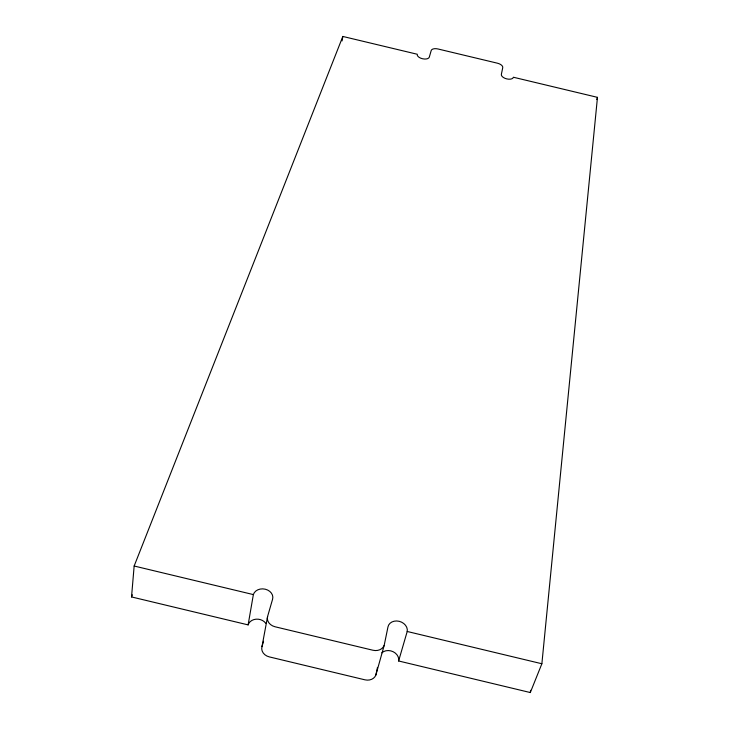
<?xml version="1.0" encoding="UTF-8"?>
<svg xmlns="http://www.w3.org/2000/svg" width="729" height="729" viewBox="0 0 729 729"><rect width="100%" height="100%" fill="white"/><g stroke="black" fill="none" stroke-linecap="round" stroke-linejoin="round"><path stroke-width="1.09" d="M265.748 623.286A9.696 8.019 7.1 0 0 256.025 619.185A9.696 8.019 7.1 0 0 248.124 624.89L131.53 596.933L134.154 566.014L342.83 36.45L417.289 54.256A6.178 3.144 12.4 0 0 422.392 58.721A6.178 3.144 12.4 0 0 429.299 57.126L431.204 50.529A6.133 3.098 12.7 0 1 438.001 48.98L497.424 63.195A6.133 3.098 14 0 1 502.746 67.642L501.361 74.367A6.178 3.144 14.2 0 0 506.755 78.896A6.178 3.144 14.2 0 0 513.38 77.238L597.47 97.349L541.875 663.755L530.311 692.55L398.608 660.975A9.687 8.028 18.3 0 0 393.15 651.717A9.687 8.028 18.3 0 0 381.859 652.829M530.311 692.55L530.548 690.29M342.074 40.915L342.83 36.45M248.124 624.89L253.364 594.591A9.914 8.037 7.6 0 1 265.256 589.196A9.914 8.037 7.6 0 1 272.591 599.202L267.598 616.452L261.984 646.623A9.805 8.219 8.3 0 0 269.265 656.884L364.928 679.82A9.796 8.229 17 0 0 375.872 675.036L384.156 645.502L387.983 626.867A9.905 8.046 17.9 0 1 399.155 621.299A9.905 8.046 17.9 0 1 407.21 631.478L541.875 663.755M375.872 675.036L377.485 667.39M261.984 646.623L263.534 641.238M398.608 660.975L407.21 631.478M596.796 99.518L597.47 97.349M131.53 596.933L132.341 594.837M384.156 645.502L383.108 647.224A10.015 8.247 16.7 0 1 372.92 650.241L275.079 626.776A10.024 8.238 8.7 0 1 267.598 616.452M134.154 566.014L253.364 594.591"/></g></svg>
